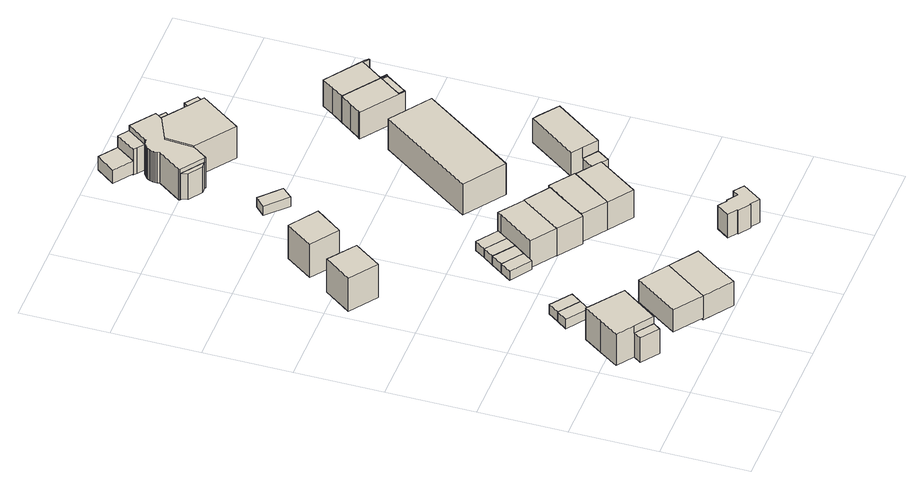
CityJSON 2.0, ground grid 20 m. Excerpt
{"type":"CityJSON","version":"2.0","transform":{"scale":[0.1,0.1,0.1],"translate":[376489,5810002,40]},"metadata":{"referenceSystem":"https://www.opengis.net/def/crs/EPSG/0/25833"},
"CityObjects":{
"building1":{"type":"Building","attributes":{"Gemeindeschluessel":"11000006","function":"31001_1010"},"address":[{"country":"Germany","locality":"Berlin","thoroughfareNumber":"40","thoroughfareName":"Am Sandwerder"}],"children":["building1-1","building1-2"]},
"building1-1":{"type":"BuildingPart","attributes":{"BezugspunktDach":"2200","measuredHeight":10.44,"storeysAboveGround":1},"parents":["building1"],"geometry":[{"type":"MultiSurface","lod":"1","boundaries":[[[0,1,2,3,4,5,6]],[[7,8,9,10,11,12,13]],[[7,13,6,5]],[[8,7,5,4]],[[9,8,4,3]],[[10,9,3,2]],[[11,10,2,1]],[[14,15,1,0]],[[13,12,0,6]],[[12,11,15,14]]]}]},
"building1-2":{"type":"BuildingPart","attributes":{"BezugspunktDach":"2200","measuredHeight":6.54,"storeysAboveGround":1},"parents":["building1"],"geometry":[{"type":"Solid","lod":"1","boundaries":[[[[16,15,14,17]],[[12,11,18,19]],[[12,19,17,14]],[[18,11,15,16]],[[19,18,16,17]],[[12,14,15,11]]]]}]},
"building2":{"type":"Building","attributes":{"Gemeindeschluessel":"11000006","BezugspunktDach":"2200","function":"31001_2463","measuredHeight":3.05,"storeysAboveGround":1},"address":[{"country":"Germany","locality":"Berlin","thoroughfareNumber":"40 (1)","thoroughfareName":"Am Sandwerder"}],"geometry":[{"type":"Solid","lod":"1","boundaries":[[[[20,21,22,23,24]],[[25,26,27,28,29]],[[25,29,24,23]],[[26,25,23,22]],[[27,26,22,21]],[[28,27,21,20]],[[29,28,20,24]]]]}]},
"building3":{"type":"Building","attributes":{"Gemeindeschluessel":"11000006","BezugspunktDach":"2200","function":"31001_2463","measuredHeight":2.49,"storeysAboveGround":1},"address":[{"country":"Germany","locality":"Berlin","thoroughfareNumber":"42 (1)","thoroughfareName":"Am Sandwerder"}],"geometry":[{"type":"Solid","lod":"1","boundaries":[[[[30,31,32,33]],[[34,35,36,37]],[[34,37,33,32]],[[35,34,32,31]],[[36,35,31,30]],[[37,36,30,33]]]]}]},
"building4":{"type":"Building","attributes":{"Gemeindeschluessel":"11000006","BezugspunktDach":"2200","function":"31001_2463","measuredHeight":2.47,"storeysAboveGround":1},"address":[{"country":"Germany","locality":"Berlin","thoroughfareNumber":"42A (1)","thoroughfareName":"Am Sandwerder"}],"geometry":[{"type":"Solid","lod":"1","boundaries":[[[[31,38,39,32]],[[40,41,35,34]],[[40,34,32,39]],[[41,40,39,38]],[[35,41,38,31]],[[34,35,31,32]]]]}]},
"building5":{"type":"Building","attributes":{"Gemeindeschluessel":"11000006","BezugspunktDach":"2200","function":"31001_1010","measuredHeight":5.98,"storeysAboveGround":2},"address":[{"country":"Germany","locality":"Berlin","thoroughfareNumber":"42","thoroughfareName":"Am Sandwerder"}],"geometry":[{"type":"Solid","lod":"1","boundaries":[[[[42,43,44,45]],[[46,47,48,49]],[[46,49,45,44]],[[47,46,44,43]],[[48,47,43,42]],[[49,48,42,45]]]]}]},
"building6":{"type":"Building","attributes":{"Gemeindeschluessel":"11000006","BezugspunktDach":"2200","function":"31001_1010","measuredHeight":9.94,"storeysAboveGround":2},"address":[{"country":"Germany","locality":"Berlin","thoroughfareNumber":"37 (1)","thoroughfareName":"Am Sandwerder"}],"geometry":[{"type":"Solid","lod":"1","boundaries":[[[[50,51,52,53]],[[54,55,56,57]],[[54,57,53,52]],[[55,54,52,51]],[[56,55,51,50]],[[57,56,50,53]]]]}]},
"building7":{"type":"Building","attributes":{"Gemeindeschluessel":"11000006","BezugspunktDach":"2200","function":"31001_1010","measuredHeight":7.19,"storeysAboveGround":2},"address":[{"country":"Germany","locality":"Berlin","thoroughfareNumber":"42A","thoroughfareName":"Am Sandwerder"}],"geometry":[{"type":"Solid","lod":"1","boundaries":[[[[58,59,60,43,42]],[[61,62,63,64,65]],[[61,65,42,43]],[[62,61,43,60]],[[63,62,60,59]],[[64,63,59,58]],[[65,64,58,42]]]]}]},
"building8":{"type":"Building","attributes":{"Gemeindeschluessel":"11000006","BezugspunktDach":"2200","function":"31001_2463","measuredHeight":2.43,"storeysAboveGround":1},"address":[{"country":"Germany","locality":"Berlin","thoroughfareNumber":"44 (1)","thoroughfareName":"Am Sandwerder"}],"geometry":[{"type":"Solid","lod":"1","boundaries":[[[[66,67,68,69]],[[70,71,72,73]],[[70,73,69,68]],[[71,70,68,67]],[[72,71,67,66]],[[73,72,66,69]]]]}]},
"building9":{"type":"Building","attributes":{"Gemeindeschluessel":"11000006","BezugspunktDach":"2200","function":"31001_1010","measuredHeight":10.03,"storeysAboveGround":2},"address":[{"country":"Germany","locality":"Berlin","thoroughfareNumber":"37","thoroughfareName":"Am Sandwerder"}],"geometry":[{"type":"Solid","lod":"1","boundaries":[[[[74,75,76,77]],[[78,79,80,81]],[[78,81,77,76]],[[79,78,76,75]],[[80,79,75,74]],[[81,80,74,77]]]]}]},
"building10":{"type":"Building","attributes":{"Gemeindeschluessel":"11000006","BezugspunktDach":"2200","function":"31001_2463","measuredHeight":2.42,"storeysAboveGround":1},"address":[{"country":"Germany","locality":"Berlin","thoroughfareNumber":"44A (1)","thoroughfareName":"Am Sandwerder"}],"geometry":[{"type":"Solid","lod":"1","boundaries":[[[[67,82,83,68]],[[84,85,71,70]],[[84,70,68,83]],[[85,84,83,82]],[[71,85,82,67]],[[70,71,67,68]]]]}]},
"building11":{"type":"Building","attributes":{"Gemeindeschluessel":"11000006","BezugspunktDach":"2200","function":"31001_2463","measuredHeight":2.37,"storeysAboveGround":1},"address":[{"country":"Germany","locality":"Berlin","thoroughfareNumber":"44B (1)","thoroughfareName":"Am Sandwerder"}],"geometry":[{"type":"Solid","lod":"1","boundaries":[[[[82,86,87,83]],[[88,89,85,84]],[[88,84,83,87]],[[89,88,87,86]],[[85,89,86,82]],[[84,85,82,83]]]]}]},
"building12":{"type":"Building","attributes":{"Gemeindeschluessel":"11000006","BezugspunktDach":"2200","function":"31001_2463","measuredHeight":2.38,"storeysAboveGround":1},"address":[{"country":"Germany","locality":"Berlin","thoroughfareNumber":"44C (1)","thoroughfareName":"Am Sandwerder"}],"geometry":[{"type":"Solid","lod":"1","boundaries":[[[[86,90,91,87]],[[92,93,89,88]],[[92,88,87,91]],[[93,92,91,90]],[[89,93,90,86]],[[88,89,86,87]]]]}]},
"building13":{"type":"Building","attributes":{"Gemeindeschluessel":"11000006","BezugspunktDach":"2200","function":"31001_1010","measuredHeight":9.05,"storeysAboveGround":2},"address":[{"country":"Germany","locality":"Berlin","thoroughfareNumber":"44","thoroughfareName":"Am Sandwerder"}],"geometry":[{"type":"Solid","lod":"1","boundaries":[[[[94,95,96,97,98,99]],[[100,101,102,103,104,105]],[[100,105,99,98]],[[101,100,98,97]],[[102,101,97,96]],[[103,102,96,95]],[[104,103,95,94]],[[105,104,94,99]]]]}]},
"building14":{"type":"Building","attributes":{"Gemeindeschluessel":"11000006","BezugspunktDach":"2200","function":"31001_1010","measuredHeight":9.12,"storeysAboveGround":2},"address":[{"country":"Germany","locality":"Berlin","thoroughfareNumber":"44A","thoroughfareName":"Am Sandwerder"}],"geometry":[{"type":"Solid","lod":"1","boundaries":[[[[106,107,108,109,110,111,112,113]],[[114,115,116,117,118,119,120,121]],[[114,121,113,112]],[[115,114,112,111]],[[116,115,111,110]],[[117,116,110,109]],[[118,117,109,108]],[[119,118,108,107]],[[120,119,107,106]],[[121,120,106,113]]]]}]},
"building15":{"type":"Building","attributes":{"Gemeindeschluessel":"11000006","BezugspunktDach":"2200","function":"31001_1010","measuredHeight":8.55,"storeysAboveGround":2},"address":[{"country":"Germany","locality":"Berlin","thoroughfareNumber":"44B","thoroughfareName":"Am Sandwerder"}],"geometry":[{"type":"Solid","lod":"1","boundaries":[[[[122,123,124,125,126,127,128,129,130,131,132,133]],[[134,135,136,137,138,139,140,141,142,143,144,145]],[[134,145,133,132]],[[135,134,132,131]],[[136,135,131,130]],[[137,136,130,129]],[[138,137,129,128]],[[139,138,128,127]],[[140,139,127,126]],[[141,140,126,125]],[[142,141,125,124]],[[143,142,124,123]],[[144,143,123,122]],[[145,144,122,133]]]]}]},
"building16":{"type":"Building","attributes":{"Gemeindeschluessel":"11000006","BezugspunktDach":"2200","function":"31001_2463","measuredHeight":6.3,"storeysAboveGround":1},"address":[{"country":"Germany","locality":"Berlin","thoroughfareNumber":"11 (1)","thoroughfareName":"Tillmannsweg"}],"geometry":[{"type":"Solid","lod":"1","boundaries":[[[[146,147,148,149,150,151,152,153,154,155,156,157]],[[158,159,160,161,162,163,164,165,166,167,168,169]],[[158,169,157,156]],[[159,158,156,155]],[[160,159,155,154]],[[161,160,154,153]],[[162,161,153,152]],[[163,162,152,151]],[[164,163,151,150]],[[165,164,150,149]],[[166,165,149,148]],[[167,166,148,147]],[[168,167,147,146]],[[169,168,146,157]]]]}]},
"building17":{"type":"Building","attributes":{"Gemeindeschluessel":"11000006","BezugspunktDach":"2200","function":"31001_2463","measuredHeight":2.46,"storeysAboveGround":1},"address":[{"country":"Germany","locality":"Berlin","thoroughfareNumber":"39 (1)","thoroughfareName":"Am Sandwerder"}],"geometry":[{"type":"Solid","lod":"1","boundaries":[[[[170,171,172,173]],[[174,175,176,177]],[[174,177,173,172]],[[175,174,172,171]],[[176,175,171,170]],[[177,176,170,173]]]]}]},
"building18":{"type":"Building","attributes":{"Gemeindeschluessel":"11000006","BezugspunktDach":"2200","function":"31001_1010","measuredHeight":9.11,"storeysAboveGround":2},"address":[{"country":"Germany","locality":"Berlin","thoroughfareNumber":"44C","thoroughfareName":"Am Sandwerder"}],"geometry":[{"type":"Solid","lod":"1","boundaries":[[[[178,179,180,181,182,183]],[[141,140,184,185,186,144]],[[141,144,183,182]],[[140,141,182,181]],[[184,140,181,180]],[[185,184,180,179]],[[186,185,179,178]],[[144,186,178,183]]]]}]},
"building19":{"type":"Building","attributes":{"Gemeindeschluessel":"11000006","BezugspunktDach":"2200","function":"31001_1010","measuredHeight":12.06,"storeysAboveGround":2},"address":[{"country":"Germany","locality":"Berlin","thoroughfareNumber":"46","thoroughfareName":"Am Sandwerder"}],"geometry":[{"type":"Solid","lod":"1","boundaries":[[[[187,188,189,190]],[[191,192,193,194]],[[191,194,190,189]],[[192,191,189,188]],[[193,192,188,187]],[[194,193,187,190]]]]}]},
"building20":{"type":"Building","attributes":{"Gemeindeschluessel":"11000006","function":"31001_1010"},"address":[{"country":"Germany","locality":"Berlin","thoroughfareNumber":"39","thoroughfareName":"Am Sandwerder"}],"children":["building20-1","building20-2","building20-3","building20-4","building20-5"]},
"building20-1":{"type":"BuildingPart","attributes":{"BezugspunktDach":"2200","measuredHeight":9.41,"storeysAboveGround":2},"parents":["building20"],"geometry":[{"type":"MultiSurface","lod":"1","boundaries":[[[195,196,197,198,199,200,201,202,203,204,205,206,207,208,209,210,211,212,213,214,215,216,217]],[[218,219,220,221,222,223,224,225,226,227,228,229,230,231,232,233,234,235,236,237,238,239,240]],[[218,240,217,216]],[[219,218,216,215]],[[220,219,215,214]],[[221,220,214,213]],[[222,221,213,212]],[[223,222,212,211]],[[224,223,211,210]],[[225,224,210,209]],[[226,225,209,208]],[[227,226,208,207]],[[228,227,207,206]],[[229,228,206,205]],[[230,229,205,204]],[[231,230,204,203]],[[232,231,203,202]],[[241,242,243,202,201]],[[234,233,201,200]],[[235,234,200,199]],[[236,235,199,198]],[[237,236,198,197]],[[238,237,197,196]],[[244,245,246,247,239,238,196,195]],[[240,239,195,217]],[[233,232,243,242,241]],[[247,246,245,244]]]}]},
"building20-2":{"type":"BuildingPart","attributes":{"BezugspunktDach":"2200","measuredHeight":6.93,"storeysAboveGround":2},"parents":["building20"],"geometry":[{"type":"Solid","lod":"1","boundaries":[[[[248,249,245,244]],[[246,250,251,247]],[[250,246,245,249]],[[251,250,249,248]],[[247,251,248,244]],[[246,247,244,245]]]]}]},
"building20-3":{"type":"BuildingPart","attributes":{"BezugspunktDach":"2200","measuredHeight":3.64,"storeysAboveGround":2},"parents":["building20"],"geometry":[{"type":"Solid","lod":"1","boundaries":[[[[252,253,254,255,256]],[[257,258,259,260,261]],[[257,261,256,255]],[[258,257,255,254]],[[259,258,254,253]],[[261,260,252,256]],[[259,253,252,260]]]]}]},
"building20-4":{"type":"BuildingPart","attributes":{"BezugspunktDach":"2200","measuredHeight":9.41,"storeysAboveGround":2},"parents":["building20"],"geometry":[{"type":"Solid","lod":"1","boundaries":[[[[262,263,264,265,266,267,268]],[[269,235,270,271,272,273,236]],[[269,236,268,267]],[[235,269,267,266]],[[270,235,266,265]],[[271,270,265,264]],[[272,271,264,263]],[[273,272,263,262]],[[236,273,262,268]]]]}]},
"building20-5":{"type":"BuildingPart","attributes":{"BezugspunktDach":"2200","measuredHeight":6.9,"storeysAboveGround":2},"parents":["building20"],"geometry":[{"type":"MultiSurface","lod":"1","boundaries":[[[274,275,242,241,276,277]],[[278,233,232,279,280,281]],[[253,252,277,276]],[[278,281,260,259]],[[233,278,276,241]],[[279,232,242,275]],[[280,279,275,274]],[[281,280,274,277]],[[259,260,252,253]],[[233,241,242,232,282]]]}]},
"building21":{"type":"Building","attributes":{"Gemeindeschluessel":"11000006","BezugspunktDach":"2200","function":"51009_1610","measuredHeight":7.11,"storeysAboveGround":0},"address":[{"country":"Germany","locality":"Berlin"}],"geometry":[{"type":"Solid","lod":"1","boundaries":[[[[283,284,285,286]],[[287,288,289,290]],[[287,290,286,285]],[[288,287,285,284]],[[289,288,284,283]],[[290,289,283,286]]]]}]},
"building22":{"type":"Building","attributes":{"Gemeindeschluessel":"11000006","function":"31001_2460"},"address":[{"country":"Germany","locality":"Berlin","thoroughfareNumber":"46 (1)","thoroughfareName":"Am Sandwerder"}],"children":["building22-1","building22-2"]},
"building22-1":{"type":"BuildingPart","attributes":{"BezugspunktDach":"2200","measuredHeight":6.34,"storeysAboveGround":2},"parents":["building22"],"geometry":[{"type":"MultiSurface","lod":"1","boundaries":[[[291,292,293,294,295,296]],[[297,298,299,300,301,302]],[[297,302,296,295]],[[298,297,295,294]],[[299,298,294,293]],[[300,299,293,292]],[[301,300,303,292,291],[304,305,306,303]],[[302,301,291,296]],[[306,305,304,303]]]}]},
"building22-2":{"type":"BuildingPart","attributes":{"BezugspunktDach":"2200","measuredHeight":3.91,"storeysAboveGround":2},"parents":["building22"],"geometry":[{"type":"MultiSurface","lod":"1","boundaries":[[[307,303,306,308]],[[305,304,309,310]],[[305,310,308,306]],[[309,304,303,307]],[[310,309,307,308]],[[305,311,306,303,304]]]}]},
"building23":{"type":"Building","attributes":{"Gemeindeschluessel":"11000006","BezugspunktDach":"2200","function":"51009_1610","measuredHeight":7.24,"storeysAboveGround":0},"address":[{"country":"Germany","locality":"Berlin"}],"geometry":[{"type":"Solid","lod":"1","boundaries":[[[[312,313,314,315]],[[316,317,272,271]],[[316,271,315,314]],[[317,316,314,313]],[[272,317,313,312]],[[271,272,312,315]]]]}]},
"building24":{"type":"Building","attributes":{"Gemeindeschluessel":"11000006","BezugspunktDach":"2200","function":"31001_2463","measuredHeight":2.15,"storeysAboveGround":1},"address":[{"country":"Germany","locality":"Berlin","thoroughfareNumber":"46A (1)","thoroughfareName":"Am Sandwerder"}],"geometry":[{"type":"Solid","lod":"1","boundaries":[[[[318,319,320,321]],[[322,323,324,325]],[[322,325,321,320]],[[323,322,320,319]],[[324,323,319,318]],[[325,324,318,321]]]]}]},
"building25":{"type":"Building","attributes":{"Gemeindeschluessel":"11000006","BezugspunktDach":"2200","function":"31001_1010","measuredHeight":9.36,"storeysAboveGround":2},"address":[{"country":"Germany","locality":"Berlin","thoroughfareNumber":"46A","thoroughfareName":"Am Sandwerder"}],"geometry":[{"type":"Solid","lod":"1","boundaries":[[[[326,327,328,329,330,331,332,333,334,335,336,337]],[[338,339,340,341,342,343,344,345,346,347,348,349]],[[338,349,337,336]],[[339,338,336,335]],[[340,339,335,334]],[[341,340,334,333]],[[342,341,333,332]],[[343,342,332,331]],[[344,343,331,330]],[[345,344,330,329]],[[346,345,329,328]],[[347,346,328,327]],[[348,347,327,326]],[[349,348,326,337]]]]}]},
"building26":{"type":"Building","attributes":{"Gemeindeschluessel":"11000006","BezugspunktDach":"2200","function":"51009_1610","measuredHeight":9.02,"storeysAboveGround":0},"address":[{"country":"Germany","locality":"Berlin"}],"geometry":[{"type":"Solid","lod":"1","boundaries":[[[[350,351,352,353,354]],[[355,356,357,358,359]],[[355,359,354,353]],[[356,355,353,352]],[[357,356,352,351]],[[358,357,351,350]],[[359,358,350,354]]]]}]},
"building27":{"type":"Building","attributes":{"Gemeindeschluessel":"11000006","BezugspunktDach":"2200","function":"31001_1010","measuredHeight":9.38,"storeysAboveGround":2},"address":[{"country":"Germany","locality":"Berlin","thoroughfareNumber":"46B","thoroughfareName":"Am Sandwerder"}],"geometry":[{"type":"Solid","lod":"1","boundaries":[[[[332,360,361,362,363,364,365,366,367,368,369,333]],[[370,371,372,373,374,375,376,377,378,379,342,341]],[[370,341,333,369]],[[371,370,369,368]],[[372,371,368,367]],[[373,372,367,366]],[[374,373,366,365]],[[375,374,365,364]],[[376,375,364,363]],[[377,376,363,362]],[[378,377,362,361]],[[379,378,361,360]],[[342,379,360,332]],[[341,342,332,333]]]]}]}
},
"vertices":[
[59,143,104],[100,114,104],[130,156,104],[160,198,104],[81,256,104],[51,213,104],[21,170,104],[51,213,19],[81,256,19],[160,198,19],[130,156,19],[100,114,19],[59,143,19],[21,170,19],[59,143,85],[100,114,85],
[87,97,85],[47,126,85],[87,97,19],[47,126,19],
[160,198,50],[191,238,50],[144,267,50],[139,272,50],[112,233,50],[139,272,20],[144,267,20],[191,238,20],[160,198,20],[112,233,20],
[148,272,44],[165,296,44],[118,330,44],[100,306,44],[118,330,19],[165,296,19],[148,272,19],[100,306,19],
[182,320,44],[135,354,44],[135,354,19],[182,320,19],
[224,48,79],[294,147,79],[230,191,79],[161,92,79],[230,191,19],[294,147,19],[224,48,19],[161,92,19],
[69,705,111],[113,767,111],[51,812,111],[6,749,111],[51,812,22],[113,767,22],[69,705,22],[6,749,22],
[288,3,79],[322,53,79],[357,103,79],[294,147,14],[357,103,14],[322,53,14],[288,3,14],[224,48,14],
[257,433,44],[274,457,44],[227,490,44],[210,466,44],[227,490,20],[274,457,20],[257,433,20],[210,466,20],
[147,816,111],[192,878,111],[129,922,111],[85,860,111],[129,922,21],[192,878,21],[147,816,21],[85,860,21],
[292,481,44],[245,515,44],[245,515,20],[292,481,20],
[309,505,44],[262,539,44],[262,539,20],[309,505,20],
[326,530,44],[279,563,44],[279,563,20],[326,530,20],
[317,399,92],[376,484,92],[382,492,92],[328,531,92],[322,522,92],[262,438,92],[322,522,19],[328,531,19],[382,492,19],[376,484,19],[317,399,19],[262,438,19],
[371,360,93],[375,364,93],[431,445,93],[434,449,93],[437,454,93],[382,492,93],[376,484,93],[317,399,93],[376,484,18],[382,492,18],[437,454,18],[434,449,18],[431,445,18],[375,364,18],[371,360,18],[317,399,18],
[429,326,95],[458,367,95],[465,377,95],[488,410,95],[494,419,95],[440,458,95],[437,454,95],[434,449,95],[431,445,95],[410,416,95],[404,406,95],[375,364,95],[404,406,19],[410,416,19],[431,445,19],[434,449,19],[437,454,19],[440,458,19],[494,419,19],[488,410,19],[465,377,19],[458,367,19],[429,326,19],[375,364,19],
[518,72,70],[517,70,70],[543,51,70],[545,53,70],[565,39,70],[596,83,70],[573,100,70],[564,87,70],[541,103,70],[539,101,70],[519,115,70],[498,86,70],[519,115,7],[539,101,7],[541,103,7],[564,87,7],[573,100,7],[596,83,7],[565,39,7],[545,53,7],[543,51,7],[517,70,7],[518,72,7],[498,86,7],
[285,969,50],[307,992,50],[261,1035,50],[239,1013,50],[261,1035,25],[307,992,25],[285,969,25],[239,1013,25],
[484,287,93],[543,371,93],[549,380,93],[494,419,93],[488,410,93],[429,326,93],[549,380,19],[543,371,19],[484,287,19],
[467,560,105],[617,773,105],[526,837,105],[375,624,105],[526,837,22],[617,773,22],[467,560,22],[375,624,22],
[231,1192,108],[282,1156,108],[284,1154,108],[308,1187,108],[374,1280,108],[386,1297,108],[331,1337,108],[299,1292,108],[298,1289,108],[293,1289,108],[288,1288,108],[284,1286,108],[280,1283,108],[276,1280,108],[273,1277,108],[270,1272,108],[269,1268,108],[268,1263,108],[267,1258,108],[268,1254,108],[269,1249,108],[230,1195,108],[230,1193,108],[230,1195,26],[269,1249,26],[268,1254,26],[267,1258,26],[268,1263,26],[269,1268,26],[270,1272,26],[273,1277,26],[276,1280,26],[280,1283,26],[284,1286,26],[288,1288,26],[293,1289,26],[298,1289,26],[299,1292,26],[331,1337,26],[386,1297,26],[374,1280,26],[308,1187,26],[284,1154,26],[282,1156,26],[231,1192,26],[230,1193,26],[331,1337,95],[299,1292,95],[299,1292,87],[231,1192,97],[282,1156,97],[282,1156,28],[231,1192,28],
[235,1176,97],[266,1154,97],[266,1154,28],[235,1176,28],
[276,1310,64],[307,1354,64],[295,1362,64],[266,1383,64],[234,1340,64],[266,1383,28],[295,1362,28],[307,1354,28],[276,1310,28],[234,1340,28],
[396,1124,111],[462,1217,111],[433,1237,111],[394,1265,111],[374,1280,111],[313,1253,111],[308,1187,111],[313,1253,26],[394,1265,26],[433,1237,26],[462,1217,26],[396,1124,26],
[283,1304,95],[283,1303,95],[307,1354,95],[276,1310,95],[307,1354,26],[283,1303,26],[283,1304,26],[276,1310,26],[300,1292,26],
[394,1265,98],[407,1283,98],[386,1297,98],[374,1280,98],[386,1297,27],[407,1283,27],[394,1265,27],[374,1280,27],
[596,436,79],[628,413,79],[707,524,79],[666,554,79],[651,564,79],[572,453,79],[651,564,15],[666,554,15],[707,524,15],[628,413,15],[596,436,15],[572,453,15],[628,413,50],[628,413,16],[596,436,16],[596,436,50],
[609,385,50],[576,409,50],[609,385,16],[576,409,16],[596,436,28],
[462,1217,98],[475,1236,98],[447,1256,98],[433,1237,98],[447,1256,26],[475,1236,26],
[618,810,44],[633,831,44],[595,858,44],[581,837,44],[595,858,22],[633,831,22],[618,810,22],[581,837,22],
[634,836,93],[636,838,93],[623,847,93],[640,871,93],[658,896,93],[670,887,93],[672,888,93],[578,956,93],[559,930,93],[541,905,93],[541,906,93],[540,904,93],[541,906,22],[541,905,22],[559,930,22],[578,956,22],[672,888,22],[670,887,22],[658,896,22],[640,871,22],[623,847,22],[636,838,22],[634,836,22],[540,904,22],
[636,838,92],[653,862,92],[670,887,92],[658,896,92],[623,847,92],[658,896,23],[670,887,23],[653,862,23],[636,838,23],[623,847,23],
[673,890,93],[660,900,93],[678,924,93],[695,948,93],[708,939,93],[709,941,93],[701,948,93],[615,1009,93],[614,1007,93],[597,982,93],[597,982,22],[614,1007,22],[615,1009,22],[701,948,22],[709,941,22],[708,939,22],[695,948,22],[678,924,22],[660,900,22],[673,890,22]
]}
